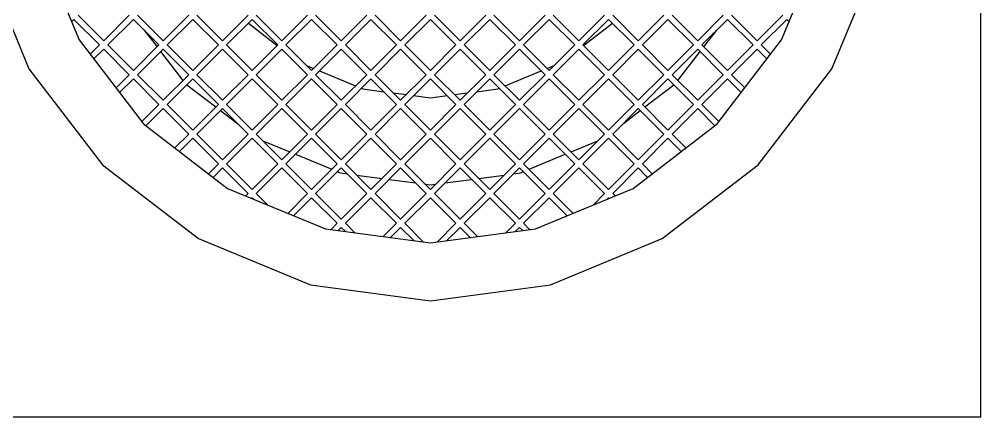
# Model space of a CAD drawing. Header units: inches. Extents: x 0 to 840, y -594 to 0.
# Drawn here: x 308.91 to 342.11, y -238.08 to -224.37 of the extents above; entities that cross this region are included whole.
import ezdxf

# ---------------------------------------------------------------- set-up
doc = ezdxf.new("R2010")
doc.units = ezdxf.units.IN
doc.header["$MEASUREMENT"] = 0

msp = doc.modelspace()

# ---------------------------------------------------------------- linework, layer by layer
at = {"color": 18, "true_color": 0x000000}
for p, q in [((342.106, -238.084), (342.106, -198.084)), ((342.106, -238.084), (342.106, -198.084)), ((342.106, -238.084), (342.106, -198.084)), ((342.106, -238.084), (342.106, -198.084)), ((309.584, -221.708), (310.982, -225.084)), ((309.584, -221.708), (310.982, -225.084)), ((335.23, -225.084), (336.63, -221.708)), ((335.23, -225.084), (336.63, -221.708)), ((307.652, -222.224), (309.25, -226.084)), ((307.652, -222.224), (309.25, -226.084)), ((336.962, -226.084), (338.56, -222.224)), ((336.962, -226.084), (338.56, -222.224)), ((310.722, -224.458), (310.802, -224.378)), ((310.722, -224.458), (310.802, -224.378)), ((310.802, -224.378), (311.686, -225.26)), ((310.802, -224.378), (311.686, -225.26)), ((310.944, -224.236), (311.828, -225.12)), ((310.944, -224.236), (311.828, -225.12)), ((311.828, -225.12), (312.712, -224.236)), ((311.828, -225.12), (312.712, -224.236)), ((311.97, -225.26), (312.854, -224.378)), ((311.97, -225.26), (312.854, -224.378)), ((312.854, -224.378), (313.736, -225.26)), ((312.854, -224.378), (313.736, -225.26)), ((312.994, -224.236), (313.878, -225.12)), ((312.994, -224.236), (313.878, -225.12)), ((313.878, -225.12), (314.762, -224.236)), ((313.878, -225.12), (314.762, -224.236)), ((314.02, -225.26), (314.904, -224.378)), ((314.02, -225.26), (314.904, -224.378)), ((314.904, -224.378), (315.788, -225.26)), ((314.904, -224.378), (315.788, -225.26)), ((315.046, -224.236), (315.93, -225.12)), ((315.046, -224.236), (315.93, -225.12)), ((315.93, -225.12), (316.812, -224.236)), ((315.93, -225.12), (316.812, -224.236)), ((316.07, -225.26), (316.954, -224.378)), ((316.07, -225.26), (316.954, -224.378)), ((316.954, -224.378), (317.838, -225.26)), ((316.954, -224.378), (317.838, -225.26)), ((317.096, -224.236), (317.98, -225.12)), ((317.096, -224.236), (317.98, -225.12)), ((317.98, -225.12), (318.864, -224.236)), ((317.98, -225.12), (318.864, -224.236)), ((318.122, -225.26), (319.004, -224.378)), ((318.122, -225.26), (319.004, -224.378)), ((319.004, -224.378), (319.888, -225.26)), ((319.004, -224.378), (319.888, -225.26)), ((319.146, -224.236), (320.03, -225.12)), ((319.146, -224.236), (320.03, -225.12)), ((320.03, -225.12), (320.914, -224.236)), ((320.03, -225.12), (320.914, -224.236)), ((320.172, -225.26), (321.056, -224.378)), ((320.172, -225.26), (321.056, -224.378)), ((321.056, -224.378), (321.94, -225.26)), ((321.056, -224.378), (321.94, -225.26)), ((321.196, -224.236), (322.08, -225.12)), ((321.196, -224.236), (322.08, -225.12)), ((322.08, -225.12), (322.964, -224.236)), ((322.08, -225.12), (322.964, -224.236)), ((322.222, -225.26), (323.106, -224.378)), ((322.222, -225.26), (323.106, -224.378)), ((323.106, -224.378), (323.99, -225.26)), ((323.106, -224.378), (323.99, -225.26)), ((323.248, -224.236), (324.132, -225.12)), ((323.248, -224.236), (324.132, -225.12)), ((324.132, -225.12), (325.016, -224.236)), ((324.132, -225.12), (325.016, -224.236)), ((324.272, -225.26), (325.156, -224.378)), ((324.272, -225.26), (325.156, -224.378)), ((325.156, -224.378), (326.04, -225.26)), ((325.156, -224.378), (326.04, -225.26)), ((325.298, -224.236), (326.182, -225.12)), ((325.298, -224.236), (326.182, -225.12)), ((326.182, -225.12), (327.066, -224.236)), ((326.182, -225.12), (327.066, -224.236)), ((326.324, -225.26), (327.208, -224.378)), ((326.324, -225.26), (327.208, -224.378)), ((327.208, -224.378), (328.092, -225.26)), ((327.208, -224.378), (328.092, -225.26)), ((327.348, -224.236), (328.232, -225.12)), ((327.348, -224.236), (328.232, -225.12)), ((328.232, -225.12), (329.116, -224.236)), ((328.232, -225.12), (329.116, -224.236)), ((328.374, -225.26), (329.258, -224.378)), ((328.374, -225.26), (329.258, -224.378)), ((329.258, -224.378), (330.142, -225.26)), ((329.258, -224.378), (330.142, -225.26)), ((329.4, -224.236), (330.284, -225.12)), ((329.4, -224.236), (330.284, -225.12)), ((330.284, -225.12), (331.168, -224.236)), ((330.284, -225.12), (331.168, -224.236)), ((330.424, -225.26), (331.308, -224.378)), ((330.424, -225.26), (331.308, -224.378)), ((331.308, -224.378), (332.192, -225.26)), ((331.308, -224.378), (332.192, -225.26)), ((331.45, -224.236), (332.334, -225.12)), ((331.45, -224.236), (332.334, -225.12)), ((332.334, -225.12), (333.218, -224.236)), ((332.334, -225.12), (333.218, -224.236)), ((332.476, -225.26), (333.36, -224.378)), ((332.476, -225.26), (333.36, -224.378)), ((333.36, -224.378), (334.244, -225.26)), ((333.36, -224.378), (334.244, -225.26)), ((333.5, -224.236), (334.384, -225.12)), ((333.5, -224.236), (334.384, -225.12)), ((334.384, -225.12), (335.268, -224.236)), ((334.384, -225.12), (335.268, -224.236)), ((334.526, -225.26), (335.41, -224.378)), ((334.526, -225.26), (335.41, -224.378)), ((335.41, -224.378), (335.49, -224.458)), ((335.41, -224.378), (335.49, -224.458)), ((316.822, -224.51), (317.822, -225.276)), ((316.822, -224.51), (317.822, -225.276)), ((328.39, -225.276), (329.39, -224.51)), ((328.39, -225.276), (329.39, -224.51)), ((313.222, -224.746), (313.67, -225.328)), ((313.222, -224.746), (313.67, -225.328)), ((313.222, -224.746), (313.67, -225.328)), ((313.222, -224.746), (313.67, -225.328)), ((332.544, -225.328), (332.99, -224.746)), ((332.544, -225.328), (332.99, -224.746)), ((332.544, -225.328), (332.99, -224.746)), ((332.544, -225.328), (332.99, -224.746)), ((310.982, -225.084), (313.206, -227.984)), ((310.982, -225.084), (313.206, -227.984)), ((311.364, -225.582), (311.686, -225.26)), ((311.364, -225.582), (311.686, -225.26)), ((311.97, -225.26), (312.854, -226.144)), ((311.97, -225.26), (312.854, -226.144)), ((312.854, -226.144), (313.736, -225.26)), ((312.854, -226.144), (313.736, -225.26)), ((314.02, -225.26), (314.904, -226.144)), ((314.02, -225.26), (314.904, -226.144)), ((314.904, -226.144), (315.788, -225.26)), ((314.904, -226.144), (315.788, -225.26)), ((316.07, -225.26), (316.954, -226.144)), ((316.07, -225.26), (316.954, -226.144)), ((316.954, -226.144), (317.838, -225.26)), ((316.954, -226.144), (317.838, -225.26)), ((318.122, -225.26), (319.004, -226.144)), ((318.122, -225.26), (319.004, -226.144)), ((319.004, -226.144), (319.888, -225.26)), ((319.004, -226.144), (319.888, -225.26)), ((320.172, -225.26), (321.056, -226.144)), ((320.172, -225.26), (321.056, -226.144)), ((321.056, -226.144), (321.94, -225.26)), ((321.056, -226.144), (321.94, -225.26)), ((322.222, -225.26), (323.106, -226.144)), ((322.222, -225.26), (323.106, -226.144)), ((323.106, -226.144), (323.99, -225.26)), ((323.106, -226.144), (323.99, -225.26)), ((324.272, -225.26), (325.156, -226.144)), ((324.272, -225.26), (325.156, -226.144)), ((325.156, -226.144), (326.04, -225.26)), ((325.156, -226.144), (326.04, -225.26)), ((326.324, -225.26), (327.208, -226.144)), ((326.324, -225.26), (327.208, -226.144)), ((327.208, -226.144), (328.092, -225.26)), ((327.208, -226.144), (328.092, -225.26)), ((328.374, -225.26), (329.258, -226.144)), ((328.374, -225.26), (329.258, -226.144)), ((329.258, -226.144), (330.142, -225.26)), ((329.258, -226.144), (330.142, -225.26)), ((330.424, -225.26), (331.308, -226.144)), ((330.424, -225.26), (331.308, -226.144)), ((331.308, -226.144), (332.192, -225.26)), ((331.308, -226.144), (332.192, -225.26)), ((332.476, -225.26), (333.36, -226.144)), ((332.476, -225.26), (333.36, -226.144)), ((333.006, -227.984), (335.23, -225.084)), ((333.006, -227.984), (335.23, -225.084)), ((333.36, -226.144), (334.244, -225.26)), ((333.36, -226.144), (334.244, -225.26)), ((334.526, -225.26), (334.848, -225.582)), ((334.526, -225.26), (334.848, -225.582)), ((311.488, -225.742), (311.828, -225.402)), ((311.488, -225.742), (311.828, -225.402)), ((311.828, -225.402), (312.712, -226.286)), ((311.828, -225.402), (312.712, -226.286)), ((312.994, -226.286), (313.878, -225.402)), ((312.994, -226.286), (313.878, -225.402)), ((313.792, -225.488), (314.56, -226.49)), ((313.792, -225.488), (314.56, -226.49)), ((313.792, -225.488), (314.56, -226.49)), ((313.792, -225.488), (314.56, -226.49)), ((313.878, -225.402), (314.762, -226.286)), ((313.878, -225.402), (314.762, -226.286)), ((315.046, -226.286), (315.93, -225.402)), ((315.046, -226.286), (315.93, -225.402)), ((315.93, -225.402), (316.812, -226.286)), ((315.93, -225.402), (316.812, -226.286)), ((317.096, -226.286), (317.98, -225.402)), ((317.096, -226.286), (317.98, -225.402)), ((317.98, -225.402), (318.864, -226.286)), ((317.98, -225.402), (318.864, -226.286)), ((319.146, -226.286), (320.03, -225.402)), ((319.146, -226.286), (320.03, -225.402)), ((320.03, -225.402), (320.914, -226.286)), ((320.03, -225.402), (320.914, -226.286)), ((321.196, -226.286), (322.08, -225.402)), ((321.196, -226.286), (322.08, -225.402)), ((322.08, -225.402), (322.964, -226.286)), ((322.08, -225.402), (322.964, -226.286)), ((323.248, -226.286), (324.132, -225.402)), ((323.248, -226.286), (324.132, -225.402)), ((324.132, -225.402), (325.016, -226.286)), ((324.132, -225.402), (325.016, -226.286)), ((325.298, -226.286), (326.182, -225.402)), ((325.298, -226.286), (326.182, -225.402)), ((326.182, -225.402), (327.066, -226.286)), ((326.182, -225.402), (327.066, -226.286)), ((327.348, -226.286), (328.232, -225.402)), ((327.348, -226.286), (328.232, -225.402)), ((328.232, -225.402), (329.116, -226.286)), ((328.232, -225.402), (329.116, -226.286)), ((329.4, -226.286), (330.284, -225.402)), ((329.4, -226.286), (330.284, -225.402)), ((330.284, -225.402), (331.168, -226.286)), ((330.284, -225.402), (331.168, -226.286)), ((331.45, -226.286), (332.334, -225.402)), ((331.45, -226.286), (332.334, -225.402)), ((331.652, -226.49), (332.42, -225.488)), ((331.652, -226.49), (332.42, -225.488)), ((331.652, -226.49), (332.42, -225.488)), ((331.652, -226.49), (332.42, -225.488)), ((332.334, -225.402), (333.218, -226.286)), ((332.334, -225.402), (333.218, -226.286)), ((333.5, -226.286), (334.384, -225.402)), ((333.5, -226.286), (334.384, -225.402)), ((334.384, -225.402), (334.724, -225.742)), ((334.384, -225.402), (334.724, -225.742)), ((318.832, -225.972), (319.076, -226.074)), ((318.832, -225.972), (319.076, -226.074)), ((327.136, -226.074), (327.38, -225.972)), ((327.136, -226.074), (327.38, -225.972)), ((309.25, -226.084), (311.792, -229.398)), ((309.25, -226.084), (311.792, -229.398)), ((312.254, -226.744), (312.712, -226.286)), ((312.254, -226.744), (312.712, -226.286)), ((312.994, -226.286), (313.878, -227.17)), ((312.994, -226.286), (313.878, -227.17)), ((313.878, -227.17), (314.762, -226.286)), ((313.878, -227.17), (314.762, -226.286)), ((315.046, -226.286), (315.93, -227.17)), ((315.046, -226.286), (315.93, -227.17)), ((315.93, -227.17), (316.812, -226.286)), ((315.93, -227.17), (316.812, -226.286)), ((317.096, -226.286), (317.98, -227.17)), ((317.096, -226.286), (317.98, -227.17)), ((317.98, -227.17), (318.864, -226.286)), ((317.98, -227.17), (318.864, -226.286)), ((319.146, -226.286), (320.03, -227.17)), ((319.146, -226.286), (320.03, -227.17)), ((319.276, -226.156), (320.526, -226.674)), ((319.276, -226.156), (320.526, -226.674)), ((320.03, -227.17), (320.914, -226.286)), ((320.03, -227.17), (320.914, -226.286)), ((321.196, -226.286), (322.08, -227.17)), ((321.196, -226.286), (322.08, -227.17)), ((322.08, -227.17), (322.964, -226.286)), ((322.08, -227.17), (322.964, -226.286)), ((323.248, -226.286), (324.132, -227.17)), ((323.248, -226.286), (324.132, -227.17)), ((324.132, -227.17), (325.016, -226.286)), ((324.132, -227.17), (325.016, -226.286)), ((325.298, -226.286), (326.182, -227.17)), ((325.298, -226.286), (326.182, -227.17)), ((325.686, -226.674), (326.936, -226.156)), ((325.686, -226.674), (326.936, -226.156)), ((326.182, -227.17), (327.066, -226.286)), ((326.182, -227.17), (327.066, -226.286)), ((327.348, -226.286), (328.232, -227.17)), ((327.348, -226.286), (328.232, -227.17)), ((328.232, -227.17), (329.116, -226.286)), ((328.232, -227.17), (329.116, -226.286)), ((329.4, -226.286), (330.284, -227.17)), ((329.4, -226.286), (330.284, -227.17)), ((330.284, -227.17), (331.168, -226.286)), ((330.284, -227.17), (331.168, -226.286)), ((331.45, -226.286), (332.334, -227.17)), ((331.45, -226.286), (332.334, -227.17)), ((332.334, -227.17), (333.218, -226.286)), ((332.334, -227.17), (333.218, -226.286)), ((333.5, -226.286), (333.958, -226.744)), ((333.5, -226.286), (333.958, -226.744)), ((334.42, -229.398), (336.962, -226.084)), ((334.42, -229.398), (336.962, -226.084)), ((312.378, -226.904), (312.854, -226.428)), ((312.378, -226.904), (312.854, -226.428)), ((312.854, -226.428), (313.736, -227.312)), ((312.854, -226.428), (313.736, -227.312)), ((314.02, -227.312), (314.904, -226.428)), ((314.02, -227.312), (314.904, -226.428)), ((314.7, -226.63), (315.702, -227.398)), ((314.7, -226.63), (315.702, -227.398)), ((314.7, -226.63), (315.702, -227.398)), ((314.7, -226.63), (315.702, -227.398)), ((314.904, -226.428), (315.788, -227.312)), ((314.904, -226.428), (315.788, -227.312)), ((316.07, -227.312), (316.954, -226.428)), ((316.07, -227.312), (316.954, -226.428)), ((316.954, -226.428), (317.838, -227.312)), ((316.954, -226.428), (317.838, -227.312)), ((318.122, -227.312), (319.004, -226.428)), ((318.122, -227.312), (319.004, -226.428)), ((319.004, -226.428), (319.888, -227.312)), ((319.004, -226.428), (319.888, -227.312)), ((320.172, -227.312), (321.056, -226.428)), ((320.172, -227.312), (321.056, -226.428)), ((321.056, -226.428), (321.94, -227.312)), ((321.056, -226.428), (321.94, -227.312)), ((322.222, -227.312), (323.106, -226.428)), ((322.222, -227.312), (323.106, -226.428)), ((323.106, -226.428), (323.99, -227.312)), ((323.106, -226.428), (323.99, -227.312)), ((324.272, -227.312), (325.156, -226.428)), ((324.272, -227.312), (325.156, -226.428)), ((325.156, -226.428), (326.04, -227.312)), ((325.156, -226.428), (326.04, -227.312)), ((326.324, -227.312), (327.208, -226.428)), ((326.324, -227.312), (327.208, -226.428)), ((327.208, -226.428), (328.092, -227.312)), ((327.208, -226.428), (328.092, -227.312)), ((328.374, -227.312), (329.258, -226.428)), ((328.374, -227.312), (329.258, -226.428)), ((329.258, -226.428), (330.142, -227.312)), ((329.258, -226.428), (330.142, -227.312)), ((330.424, -227.312), (331.308, -226.428)), ((330.424, -227.312), (331.308, -226.428)), ((330.512, -227.398), (331.512, -226.63)), ((330.512, -227.398), (331.512, -226.63)), ((330.512, -227.398), (331.512, -226.63)), ((330.512, -227.398), (331.512, -226.63)), ((331.308, -226.428), (332.192, -227.312)), ((331.308, -226.428), (332.192, -227.312)), ((332.476, -227.312), (333.36, -226.428)), ((332.476, -227.312), (333.36, -226.428)), ((333.36, -226.428), (333.834, -226.904)), ((333.36, -226.428), (333.834, -226.904)), ((320.726, -226.756), (320.776, -226.778)), ((320.726, -226.756), (320.776, -226.778)), ((320.776, -226.778), (321.5, -226.872)), ((320.776, -226.778), (321.5, -226.872)), ((321.826, -226.916), (322.276, -226.974)), ((321.826, -226.916), (322.276, -226.974)), ((322.526, -227.008), (323.106, -227.084)), ((322.526, -227.008), (323.106, -227.084)), ((323.106, -227.084), (323.686, -227.008)), ((323.106, -227.084), (323.686, -227.008)), ((323.936, -226.974), (324.386, -226.916)), ((323.936, -226.974), (324.386, -226.916)), ((324.712, -226.872), (325.436, -226.778)), ((324.712, -226.872), (325.436, -226.778)), ((325.436, -226.778), (325.486, -226.756)), ((325.436, -226.778), (325.486, -226.756)), ((313.146, -227.904), (313.736, -227.312)), ((313.146, -227.904), (313.736, -227.312)), ((314.02, -227.312), (314.904, -228.196)), ((314.02, -227.312), (314.904, -228.196)), ((314.904, -228.196), (315.788, -227.312)), ((314.904, -228.196), (315.788, -227.312)), ((316.07, -227.312), (316.954, -228.196)), ((316.07, -227.312), (316.954, -228.196)), ((316.954, -228.196), (317.838, -227.312)), ((316.954, -228.196), (317.838, -227.312)), ((318.122, -227.312), (319.004, -228.196)), ((318.122, -227.312), (319.004, -228.196)), ((319.004, -228.196), (319.888, -227.312)), ((319.004, -228.196), (319.888, -227.312)), ((320.172, -227.312), (321.056, -228.196)), ((320.172, -227.312), (321.056, -228.196)), ((321.056, -228.196), (321.94, -227.312)), ((321.056, -228.196), (321.94, -227.312)), ((322.222, -227.312), (323.106, -228.196)), ((322.222, -227.312), (323.106, -228.196)), ((323.106, -228.196), (323.99, -227.312)), ((323.106, -228.196), (323.99, -227.312)), ((324.272, -227.312), (325.156, -228.196)), ((324.272, -227.312), (325.156, -228.196)), ((325.156, -228.196), (326.04, -227.312)), ((325.156, -228.196), (326.04, -227.312)), ((326.324, -227.312), (327.208, -228.196)), ((326.324, -227.312), (327.208, -228.196)), ((327.208, -228.196), (328.092, -227.312)), ((327.208, -228.196), (328.092, -227.312)), ((328.374, -227.312), (329.258, -228.196)), ((328.374, -227.312), (329.258, -228.196)), ((329.258, -228.196), (330.142, -227.312)), ((329.258, -228.196), (330.142, -227.312)), ((330.424, -227.312), (331.308, -228.196)), ((330.424, -227.312), (331.308, -228.196)), ((331.308, -228.196), (332.192, -227.312)), ((331.308, -228.196), (332.192, -227.312)), ((332.476, -227.312), (333.068, -227.904)), ((332.476, -227.312), (333.068, -227.904)), ((313.286, -228.044), (313.878, -227.454)), ((313.286, -228.044), (313.878, -227.454)), ((313.878, -227.454), (314.762, -228.336)), ((313.878, -227.454), (314.762, -228.336)), ((315.046, -228.336), (315.93, -227.454)), ((315.046, -228.336), (315.93, -227.454)), ((315.862, -227.52), (316.444, -227.968)), ((315.862, -227.52), (316.444, -227.968)), ((315.862, -227.52), (316.444, -227.968)), ((315.862, -227.52), (316.444, -227.968)), ((315.93, -227.454), (316.812, -228.336)), ((315.93, -227.454), (316.812, -228.336)), ((317.096, -228.336), (317.98, -227.454)), ((317.096, -228.336), (317.98, -227.454)), ((317.98, -227.454), (318.864, -228.336)), ((317.98, -227.454), (318.864, -228.336)), ((319.146, -228.336), (320.03, -227.454)), ((319.146, -228.336), (320.03, -227.454)), ((320.03, -227.454), (320.914, -228.336)), ((320.03, -227.454), (320.914, -228.336)), ((321.196, -228.336), (322.08, -227.454)), ((321.196, -228.336), (322.08, -227.454)), ((322.08, -227.454), (322.964, -228.336)), ((322.08, -227.454), (322.964, -228.336)), ((323.248, -228.336), (324.132, -227.454)), ((323.248, -228.336), (324.132, -227.454)), ((324.132, -227.454), (325.016, -228.336)), ((324.132, -227.454), (325.016, -228.336)), ((325.298, -228.336), (326.182, -227.454)), ((325.298, -228.336), (326.182, -227.454)), ((326.182, -227.454), (327.066, -228.336)), ((326.182, -227.454), (327.066, -228.336)), ((327.348, -228.336), (328.232, -227.454)), ((327.348, -228.336), (328.232, -227.454)), ((328.232, -227.454), (329.116, -228.336)), ((328.232, -227.454), (329.116, -228.336)), ((329.4, -228.336), (330.284, -227.454)), ((329.4, -228.336), (330.284, -227.454)), ((329.768, -227.968), (330.352, -227.52)), ((329.768, -227.968), (330.352, -227.52)), ((329.768, -227.968), (330.352, -227.52)), ((329.768, -227.968), (330.352, -227.52)), ((330.284, -227.454), (331.168, -228.336)), ((330.284, -227.454), (331.168, -228.336)), ((331.45, -228.336), (332.334, -227.454)), ((331.45, -228.336), (332.334, -227.454)), ((332.334, -227.454), (332.926, -228.044)), ((332.334, -227.454), (332.926, -228.044)), ((313.206, -227.984), (316.106, -230.208)), ((313.206, -227.984), (313.206, -227.984)), ((313.206, -227.984), (316.106, -230.208)), ((313.206, -227.984), (313.206, -227.984)), ((330.106, -230.208), (333.006, -227.984)), ((330.106, -230.208), (333.006, -227.984)), ((333.006, -227.984), (333.006, -227.984)), ((333.006, -227.984), (333.006, -227.984)), ((314.286, -228.812), (314.762, -228.336)), ((314.286, -228.812), (314.762, -228.336)), ((315.046, -228.336), (315.93, -229.22)), ((315.046, -228.336), (315.93, -229.22)), ((315.93, -229.22), (316.812, -228.336)), ((315.93, -229.22), (316.812, -228.336)), ((317.096, -228.336), (317.98, -229.22)), ((317.096, -228.336), (317.98, -229.22)), ((317.98, -229.22), (318.864, -228.336)), ((317.98, -229.22), (318.864, -228.336)), ((319.146, -228.336), (320.03, -229.22)), ((319.146, -228.336), (320.03, -229.22)), ((320.03, -229.22), (320.914, -228.336)), ((320.03, -229.22), (320.914, -228.336)), ((321.196, -228.336), (322.08, -229.22)), ((321.196, -228.336), (322.08, -229.22)), ((322.08, -229.22), (322.964, -228.336)), ((322.08, -229.22), (322.964, -228.336)), ((323.248, -228.336), (324.132, -229.22)), ((323.248, -228.336), (324.132, -229.22)), ((324.132, -229.22), (325.016, -228.336)), ((324.132, -229.22), (325.016, -228.336)), ((325.298, -228.336), (326.182, -229.22)), ((325.298, -228.336), (326.182, -229.22)), ((326.182, -229.22), (327.066, -228.336)), ((326.182, -229.22), (327.066, -228.336)), ((327.348, -228.336), (328.232, -229.22)), ((327.348, -228.336), (328.232, -229.22)), ((328.232, -229.22), (329.116, -228.336)), ((328.232, -229.22), (329.116, -228.336)), ((329.4, -228.336), (330.284, -229.22)), ((329.4, -228.336), (330.284, -229.22)), ((330.284, -229.22), (331.168, -228.336)), ((330.284, -229.22), (331.168, -228.336)), ((331.45, -228.336), (331.926, -228.812)), ((331.45, -228.336), (331.926, -228.812)), ((314.446, -228.936), (314.904, -228.478)), ((314.446, -228.936), (314.904, -228.478)), ((314.904, -228.478), (315.788, -229.362)), ((314.904, -228.478), (315.788, -229.362)), ((316.07, -229.362), (316.954, -228.478)), ((316.07, -229.362), (316.954, -228.478)), ((316.954, -228.478), (317.838, -229.362)), ((316.954, -228.478), (317.838, -229.362)), ((317.326, -228.568), (318.25, -228.95)), ((317.326, -228.568), (318.25, -228.95)), ((317.326, -228.568), (318.25, -228.95)), ((317.326, -228.568), (318.25, -228.95)), ((318.122, -229.362), (319.004, -228.478)), ((318.122, -229.362), (319.004, -228.478)), ((319.004, -228.478), (319.888, -229.362)), ((319.004, -228.478), (319.888, -229.362)), ((320.172, -229.362), (321.056, -228.478)), ((320.172, -229.362), (321.056, -228.478)), ((321.056, -228.478), (321.94, -229.362)), ((321.056, -228.478), (321.94, -229.362)), ((322.222, -229.362), (323.106, -228.478)), ((322.222, -229.362), (323.106, -228.478)), ((323.106, -228.478), (323.99, -229.362)), ((323.106, -228.478), (323.99, -229.362)), ((324.272, -229.362), (325.156, -228.478)), ((324.272, -229.362), (325.156, -228.478)), ((325.156, -228.478), (326.04, -229.362)), ((325.156, -228.478), (326.04, -229.362)), ((326.324, -229.362), (327.208, -228.478)), ((326.324, -229.362), (327.208, -228.478)), ((327.208, -228.478), (328.092, -229.362)), ((327.208, -228.478), (328.092, -229.362)), ((327.962, -228.95), (328.886, -228.568)), ((327.962, -228.95), (328.886, -228.568)), ((327.962, -228.95), (328.886, -228.568)), ((327.962, -228.95), (328.886, -228.568)), ((328.374, -229.362), (329.258, -228.478)), ((328.374, -229.362), (329.258, -228.478)), ((329.258, -228.478), (330.142, -229.362)), ((329.258, -228.478), (330.142, -229.362)), ((330.424, -229.362), (331.308, -228.478)), ((330.424, -229.362), (331.308, -228.478)), ((331.308, -228.478), (331.766, -228.936)), ((331.308, -228.478), (331.766, -228.936)), ((315.448, -229.702), (315.788, -229.362)), ((315.448, -229.702), (315.788, -229.362)), ((316.07, -229.362), (316.954, -230.246)), ((316.07, -229.362), (316.954, -230.246)), ((316.954, -230.246), (317.838, -229.362)), ((316.954, -230.246), (317.838, -229.362)), ((318.122, -229.362), (319.004, -230.246)), ((318.122, -229.362), (319.004, -230.246)), ((318.45, -229.032), (319.7, -229.55)), ((318.45, -229.032), (319.7, -229.55)), ((318.45, -229.032), (319.7, -229.55)), ((318.45, -229.032), (319.7, -229.55)), ((319.004, -230.246), (319.888, -229.362)), ((319.004, -230.246), (319.888, -229.362)), ((320.172, -229.362), (321.056, -230.246)), ((320.172, -229.362), (321.056, -230.246)), ((321.056, -230.246), (321.94, -229.362)), ((321.056, -230.246), (321.94, -229.362)), ((322.222, -229.362), (323.106, -230.246)), ((322.222, -229.362), (323.106, -230.246)), ((323.106, -230.246), (323.99, -229.362)), ((323.106, -230.246), (323.99, -229.362)), ((324.272, -229.362), (325.156, -230.246)), ((324.272, -229.362), (325.156, -230.246)), ((325.156, -230.246), (326.04, -229.362)), ((325.156, -230.246), (326.04, -229.362)), ((326.324, -229.362), (327.208, -230.246)), ((326.324, -229.362), (327.208, -230.246)), ((326.512, -229.55), (327.762, -229.032)), ((326.512, -229.55), (327.762, -229.032)), ((326.512, -229.55), (327.762, -229.032)), ((326.512, -229.55), (327.762, -229.032)), ((327.208, -230.246), (328.092, -229.362)), ((327.208, -230.246), (328.092, -229.362)), ((328.374, -229.362), (329.258, -230.246)), ((328.374, -229.362), (329.258, -230.246)), ((329.258, -230.246), (330.142, -229.362)), ((329.258, -230.246), (330.142, -229.362)), ((330.424, -229.362), (330.766, -229.702)), ((330.424, -229.362), (330.766, -229.702)), ((311.792, -229.398), (315.106, -231.94)), ((311.792, -229.398), (315.106, -231.94)), ((315.608, -229.826), (315.93, -229.504)), ((315.608, -229.826), (315.93, -229.504)), ((315.93, -229.504), (316.812, -230.388)), ((315.93, -229.504), (316.812, -230.388)), ((317.096, -230.388), (317.98, -229.504)), ((317.096, -230.388), (317.98, -229.504)), ((317.98, -229.504), (318.864, -230.388)), ((317.98, -229.504), (318.864, -230.388)), ((319.146, -230.388), (320.03, -229.504)), ((319.146, -230.388), (320.03, -229.504)), ((319.9, -229.634), (320, -229.674)), ((319.9, -229.634), (320, -229.674)), ((319.9, -229.634), (320, -229.674)), ((319.9, -229.634), (320, -229.674)), ((320, -229.674), (320.232, -229.706)), ((320, -229.674), (320.232, -229.706)), ((320, -229.674), (320.232, -229.706)), ((320, -229.674), (320.232, -229.706)), ((320.03, -229.504), (320.914, -230.388)), ((320.03, -229.504), (320.914, -230.388)), ((321.196, -230.388), (322.08, -229.504)), ((321.196, -230.388), (322.08, -229.504)), ((322.08, -229.504), (322.964, -230.388)), ((322.08, -229.504), (322.964, -230.388)), ((323.248, -230.388), (324.132, -229.504)), ((323.248, -230.388), (324.132, -229.504)), ((324.132, -229.504), (325.016, -230.388)), ((324.132, -229.504), (325.016, -230.388)), ((325.298, -230.388), (326.182, -229.504)), ((325.298, -230.388), (326.182, -229.504)), ((325.98, -229.706), (326.212, -229.674)), ((325.98, -229.706), (326.212, -229.674)), ((325.98, -229.706), (326.212, -229.674)), ((325.98, -229.706), (326.212, -229.674)), ((326.182, -229.504), (327.066, -230.388)), ((326.182, -229.504), (327.066, -230.388)), ((326.212, -229.674), (326.312, -229.634)), ((326.212, -229.674), (326.312, -229.634)), ((326.212, -229.674), (326.312, -229.634)), ((326.212, -229.674), (326.312, -229.634)), ((327.348, -230.388), (328.232, -229.504)), ((327.348, -230.388), (328.232, -229.504)), ((328.232, -229.504), (329.116, -230.388)), ((328.232, -229.504), (329.116, -230.388)), ((329.4, -230.388), (330.284, -229.504)), ((329.4, -230.388), (330.284, -229.504)), ((330.284, -229.504), (330.606, -229.826)), ((330.284, -229.504), (330.606, -229.826)), ((331.106, -231.94), (334.42, -229.398)), ((331.106, -231.94), (334.42, -229.398)), ((320.558, -229.748), (321.438, -229.864)), ((320.558, -229.748), (321.438, -229.864)), ((320.558, -229.748), (321.438, -229.864)), ((320.558, -229.748), (321.438, -229.864)), ((321.688, -229.898), (322.594, -230.016)), ((321.688, -229.898), (322.594, -230.016)), ((321.688, -229.898), (322.594, -230.016)), ((321.688, -229.898), (322.594, -230.016)), ((323.618, -230.016), (324.524, -229.898)), ((323.618, -230.016), (324.524, -229.898)), ((323.618, -230.016), (324.524, -229.898)), ((323.618, -230.016), (324.524, -229.898)), ((324.774, -229.864), (325.654, -229.748)), ((324.774, -229.864), (325.654, -229.748)), ((324.774, -229.864), (325.654, -229.748)), ((324.774, -229.864), (325.654, -229.748)), ((316.106, -230.208), (319.482, -231.606)), ((316.106, -230.208), (319.482, -231.606)), ((322.92, -230.06), (323.106, -230.084)), ((322.92, -230.06), (323.106, -230.084)), ((322.92, -230.06), (323.106, -230.084)), ((322.92, -230.06), (323.106, -230.084)), ((323.106, -230.084), (323.292, -230.06)), ((323.106, -230.084), (323.292, -230.06)), ((323.106, -230.084), (323.292, -230.06)), ((323.106, -230.084), (323.292, -230.06)), ((326.73, -231.606), (330.106, -230.208)), ((326.73, -231.606), (330.106, -230.208)), ((316.732, -230.468), (316.812, -230.388)), ((316.732, -230.468), (316.812, -230.388)), ((316.932, -230.55), (316.954, -230.528)), ((316.932, -230.55), (316.954, -230.528)), ((316.954, -230.528), (317.006, -230.582)), ((316.954, -230.528), (317.006, -230.582)), ((317.096, -230.388), (317.49, -230.782)), ((317.096, -230.388), (317.49, -230.782)), ((318.182, -231.068), (318.864, -230.388)), ((318.182, -231.068), (318.864, -230.388)), ((318.382, -231.152), (319.004, -230.528)), ((318.382, -231.152), (319.004, -230.528)), ((319.004, -230.528), (319.888, -231.412)), ((319.004, -230.528), (319.888, -231.412)), ((319.146, -230.388), (320.03, -231.272)), ((319.146, -230.388), (320.03, -231.272)), ((320.03, -231.272), (320.914, -230.388)), ((320.03, -231.272), (320.914, -230.388)), ((320.172, -231.412), (321.056, -230.528)), ((320.172, -231.412), (321.056, -230.528)), ((321.056, -230.528), (321.94, -231.412)), ((321.056, -230.528), (321.94, -231.412)), ((321.196, -230.388), (322.08, -231.272)), ((321.196, -230.388), (322.08, -231.272)), ((322.08, -231.272), (322.964, -230.388)), ((322.08, -231.272), (322.964, -230.388)), ((322.222, -231.412), (323.106, -230.528)), ((322.222, -231.412), (323.106, -230.528)), ((323.106, -230.528), (323.99, -231.412)), ((323.106, -230.528), (323.99, -231.412)), ((323.248, -230.388), (324.132, -231.272)), ((323.248, -230.388), (324.132, -231.272)), ((324.132, -231.272), (325.016, -230.388)), ((324.132, -231.272), (325.016, -230.388)), ((324.272, -231.412), (325.156, -230.528)), ((324.272, -231.412), (325.156, -230.528)), ((325.156, -230.528), (326.04, -231.412)), ((325.156, -230.528), (326.04, -231.412)), ((325.298, -230.388), (326.182, -231.272)), ((325.298, -230.388), (326.182, -231.272)), ((326.182, -231.272), (327.066, -230.388)), ((326.182, -231.272), (327.066, -230.388)), ((326.324, -231.412), (327.208, -230.528)), ((326.324, -231.412), (327.208, -230.528)), ((327.208, -230.528), (327.83, -231.152)), ((327.208, -230.528), (327.83, -231.152)), ((327.348, -230.388), (328.03, -231.068)), ((327.348, -230.388), (328.03, -231.068)), ((328.722, -230.782), (329.116, -230.388)), ((328.722, -230.782), (329.116, -230.388)), ((329.206, -230.582), (329.258, -230.528)), ((329.206, -230.582), (329.258, -230.528)), ((329.258, -230.528), (329.28, -230.55)), ((329.258, -230.528), (329.28, -230.55)), ((329.4, -230.388), (329.48, -230.468)), ((329.4, -230.388), (329.48, -230.468)), ((319.482, -231.606), (323.106, -232.084)), ((319.482, -231.606), (323.106, -232.084)), ((319.67, -231.632), (319.888, -231.412)), ((319.67, -231.632), (319.888, -231.412)), ((319.92, -231.664), (320.03, -231.554)), ((319.92, -231.664), (320.03, -231.554)), ((320.03, -231.554), (320.174, -231.698)), ((320.03, -231.554), (320.174, -231.698)), ((320.172, -231.412), (320.5, -231.74)), ((320.172, -231.412), (320.5, -231.74)), ((321.482, -231.87), (321.94, -231.412)), ((321.482, -231.87), (321.94, -231.412)), ((321.732, -231.902), (322.08, -231.554)), ((321.732, -231.902), (322.08, -231.554)), ((322.08, -231.554), (322.536, -232.008)), ((322.08, -231.554), (322.536, -232.008)), ((322.222, -231.412), (322.862, -232.052)), ((322.222, -231.412), (322.862, -232.052)), ((323.106, -232.084), (326.73, -231.606)), ((323.106, -232.084), (326.73, -231.606)), ((323.352, -232.052), (323.99, -231.412)), ((323.352, -232.052), (323.99, -231.412)), ((323.678, -232.008), (324.132, -231.554)), ((323.678, -232.008), (324.132, -231.554)), ((324.132, -231.554), (324.48, -231.902)), ((324.132, -231.554), (324.48, -231.902)), ((324.272, -231.412), (324.73, -231.87)), ((324.272, -231.412), (324.73, -231.87)), ((325.712, -231.74), (326.04, -231.412)), ((325.712, -231.74), (326.04, -231.412)), ((326.038, -231.698), (326.182, -231.554)), ((326.038, -231.698), (326.182, -231.554)), ((326.182, -231.554), (326.292, -231.664)), ((326.182, -231.554), (326.292, -231.664)), ((326.324, -231.412), (326.542, -231.632)), ((326.324, -231.412), (326.542, -231.632)), ((315.106, -231.94), (318.966, -233.538)), ((315.106, -231.94), (318.966, -233.538)), ((327.248, -233.538), (331.106, -231.94)), ((327.248, -233.538), (331.106, -231.94)), ((318.966, -233.538), (323.106, -234.084)), ((318.966, -233.538), (323.106, -234.084)), ((323.106, -234.084), (327.248, -233.538)), ((323.106, -234.084), (327.248, -233.538)), ((252.106, -238.084), (342.106, -238.084)), ((252.106, -238.084), (342.106, -238.084)), ((252.106, -238.084), (342.106, -238.084)), ((252.106, -238.084), (342.106, -238.084))]:
    msp.add_line(p, q, dxfattribs=at)

doc.saveas('drawing.dxf')
